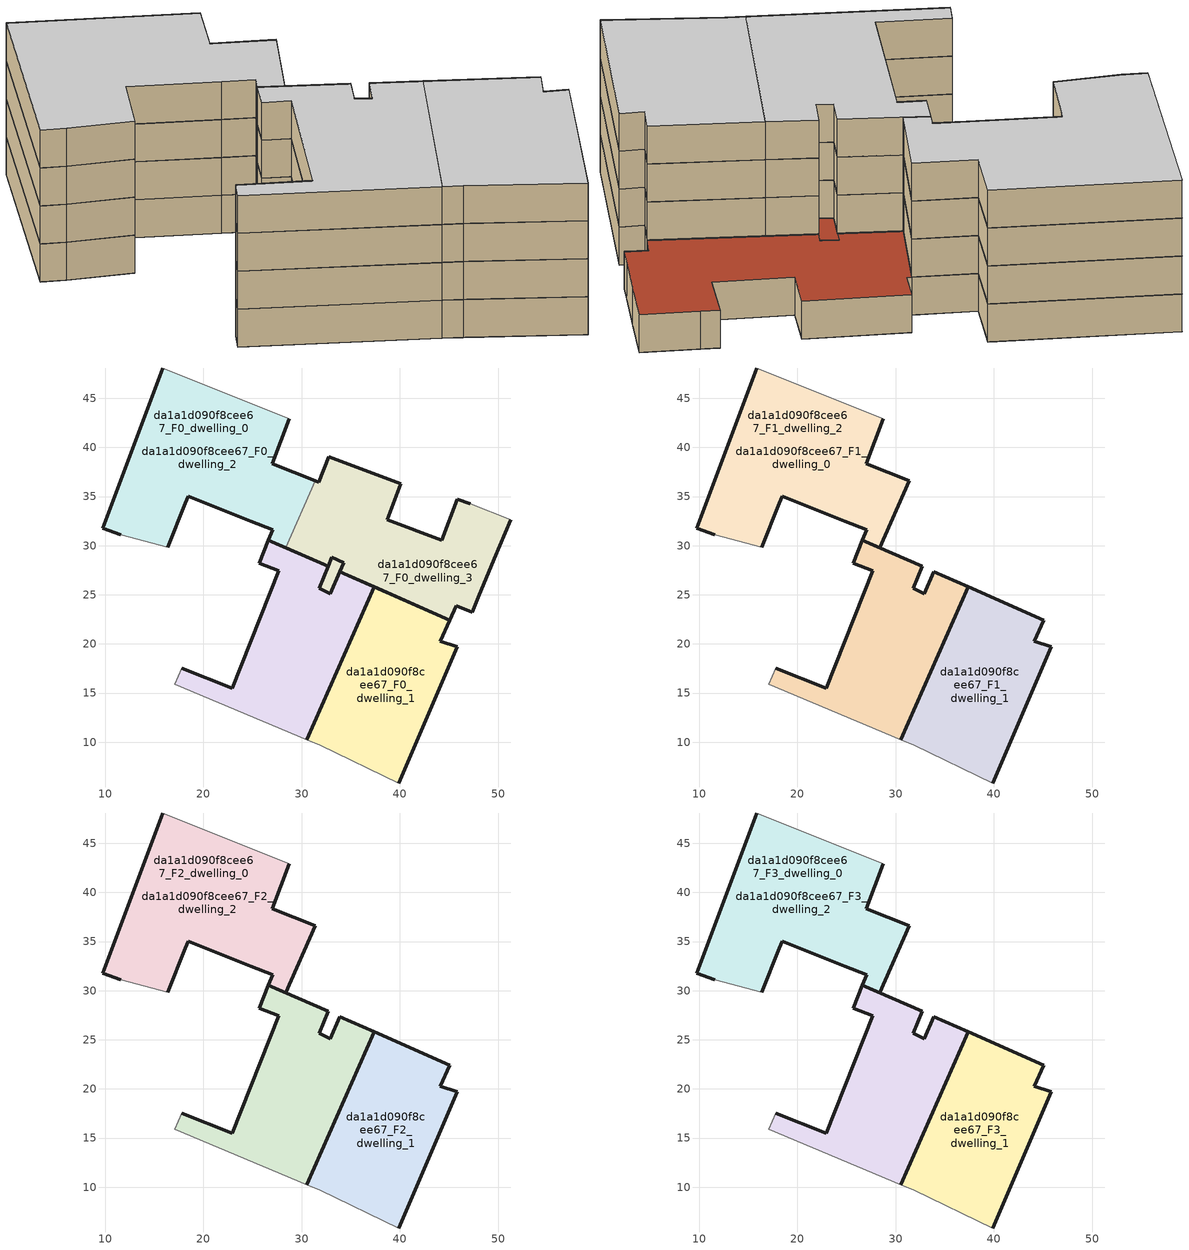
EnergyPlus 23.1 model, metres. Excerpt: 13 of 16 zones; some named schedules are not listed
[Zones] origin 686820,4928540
da1a1d090f8cee67_F0_dwelling_0
 floor ground (EU_floor_Construction): 28.38,29.78 31.39,36.59 26.98,38.31 28.71,42.94 15.85,48.08 9.77,31.79 11.57,31.12 16.35,29.84 18.13,34.31 18.43,35.04 24.8,32.49 27.03,31.6 26.61,30.57 z0; 30.51,10.27 37.38,25.81 33.89,27.35 32.89,25.08 31.76,25.66 32.68,27.89 28.38,29.78 26.61,30.57 25.68,28.2 27.64,27.43 22.93,15.49 17.81,17.51 17.09,15.91 z0; 32.89,25.08 33.89,27.35 34.29,28.25 33.07,28.84 32.68,27.89 31.76,25.66 z0; 47.34,23.23 47.96,24.73 49.59,28.64 51.26,32.66 47.16,34.24 45.85,34.74 44.28,30.56 38.72,32.66 40.09,36.28 32.73,39.05 31.75,36.45 31.39,36.59 28.38,29.78 32.68,27.89 33.07,28.84 34.29,28.25 33.89,27.35 45.04,22.42 45.72,23.9 z0
 wall outside (EU_wall_Construction): 17.81,17.51 22.93,15.49 27.64,27.43 25.68,28.2 26.61,30.57 32.68,27.89 31.77,25.66 32.89,25.08 33.89,27.35 37.38,25.81 30.51,10.27 z0:3
 wall adiabatic (EU_wall_Construction): 30.51,10.27 17.09,15.91 17.81,17.51 z0:3
 roof outside (EU_floor_Construction): 34.29,28.25 33.89,27.35 32.89,25.08 31.76,25.66 32.68,27.89 33.07,28.84 z3; 47.16,34.24 51.26,32.66 49.59,28.64 47.96,24.73 47.34,23.23 45.72,23.9 45.04,22.42 33.89,27.35 34.29,28.25 33.07,28.84 32.68,27.89 28.38,29.78 31.39,36.59 31.75,36.45 32.73,39.05 40.09,36.28 38.72,32.66 44.28,30.56 45.85,34.74 z3
da1a1d090f8cee67_F0_dwelling_1
 floor ground (EU_floor_Construction): 39.87,5.84 45.83,19.69 44.08,20.27 45.05,22.42 37.38,25.81 30.51,10.27 31.9,9.68 z0
 wall outside (EU_wall_Construction): 30.51,10.27 37.38,25.81 45.05,22.42 44.08,20.27 45.83,19.69 39.87,5.84 z0:3
 wall adiabatic (EU_wall_Construction): 39.87,5.84 31.9,9.68 30.51,10.27 z0:3
da1a1d090f8cee67_F0_dwelling_2
 floor ground (EU_floor_Construction): 28.38,29.78 31.39,36.59 26.98,38.31 28.71,42.94 15.85,48.08 9.77,31.79 11.57,31.12 16.35,29.84 18.13,34.31 18.43,35.04 24.8,32.49 27.03,31.6 26.61,30.57 z0; 30.51,10.27 37.38,25.81 33.89,27.35 32.89,25.08 31.76,25.66 32.68,27.89 28.38,29.78 26.61,30.57 25.68,28.2 27.64,27.43 22.93,15.49 17.81,17.51 17.09,15.91 z0
 wall outside (EU_wall_Construction): 28.71,42.94 26.98,38.31 31.39,36.59 / 28.38,29.78 26.61,30.57 27.03,31.6 24.8,32.49 18.43,35.04 18.14,34.31 16.35,29.84 / 11.57,31.12 9.77,31.79 15.85,48.08 z0:3
 wall adiabatic (EU_wall_Construction): 15.85,48.08 28.71,42.94 / 16.35,29.84 11.57,31.12 z0:3
 wall to da1a1d090f8cee67_F0_dwelling_3 (EU_wall_Construction): 31.39,36.59 28.38,29.78 z0:3
da1a1d090f8cee67_F0_dwelling_3
 floor ground (EU_floor_Construction): 30.51,10.27 37.38,25.81 33.89,27.35 32.89,25.08 31.76,25.66 32.68,27.89 28.38,29.78 26.61,30.57 25.68,28.2 27.64,27.43 22.93,15.49 17.81,17.51 17.09,15.91 z0; 47.34,23.23 47.96,24.73 49.59,28.64 51.26,32.66 47.16,34.24 45.85,34.74 44.28,30.56 38.72,32.66 40.09,36.28 32.73,39.05 31.75,36.45 31.39,36.59 28.38,29.78 32.68,27.89 33.07,28.84 34.29,28.25 33.89,27.35 45.04,22.42 45.72,23.9 z0; 32.89,25.08 33.89,27.35 34.29,28.25 33.07,28.84 32.68,27.89 31.76,25.66 z0
 wall outside (EU_wall_Construction): 51.26,32.66 49.59,28.64 47.96,24.73 47.34,23.23 45.72,23.9 45.05,22.42 33.89,27.35 34.29,28.25 33.07,28.84 32.68,27.89 28.38,29.78 / 31.39,36.59 31.75,36.45 32.73,39.05 40.09,36.28 38.72,32.66 44.28,30.56 45.85,34.74 47.16,34.24 z0:3
 wall adiabatic (EU_wall_Construction): 47.16,34.24 51.26,32.66 z0:3
 roof outside (EU_roof_Construction): 33.89,27.35 37.38,25.81 30.51,10.27 17.09,15.91 17.81,17.51 22.93,15.49 27.64,27.43 25.68,28.2 26.61,30.57 28.38,29.78 32.68,27.89 31.76,25.66 32.89,25.08 z3; 47.16,34.24 51.26,32.66 49.59,28.64 47.96,24.73 47.34,23.23 45.72,23.9 45.04,22.42 33.89,27.35 34.29,28.25 33.07,28.84 32.68,27.89 28.38,29.78 31.39,36.59 31.75,36.45 32.73,39.05 40.09,36.28 38.72,32.66 44.28,30.56 45.85,34.74 z3; 34.29,28.25 33.89,27.35 32.89,25.08 31.76,25.66 32.68,27.89 33.07,28.84 z3
da1a1d090f8cee67_F1_dwelling_0
 floor outside (EU_floor_Construction): 28.38,29.78 31.39,36.59 26.98,38.31 28.71,42.94 15.85,48.08 9.77,31.79 11.57,31.12 16.35,29.84 18.13,34.31 18.43,35.04 24.8,32.49 27.03,31.6 26.61,30.57 z3
 floor to da1a1d090f8cee67_F0_dwelling_0 (EU_floor_Construction): 30.51,10.27 37.38,25.81 33.89,27.35 32.89,25.08 31.76,25.66 32.68,27.89 28.38,29.78 26.61,30.57 25.68,28.2 27.64,27.43 22.93,15.49 17.81,17.51 17.09,15.91 z3
 wall outside (EU_wall_Construction): 17.81,17.51 22.93,15.49 27.64,27.43 25.68,28.2 26.61,30.57 32.68,27.89 31.77,25.66 32.89,25.08 33.89,27.35 37.38,25.81 30.51,10.27 z3:6
 wall adiabatic (EU_wall_Construction): 30.51,10.27 17.09,15.91 17.81,17.51 z3:6
da1a1d090f8cee67_F1_dwelling_1
 floor to da1a1d090f8cee67_F0_dwelling_1 (EU_floor_Construction): 39.87,5.84 45.83,19.69 44.08,20.27 45.04,22.42 37.38,25.81 30.51,10.27 31.9,9.68 z3
 wall outside (EU_wall_Construction): 30.51,10.27 37.38,25.81 45.05,22.42 44.08,20.27 45.83,19.69 39.87,5.84 z3:6
 wall adiabatic (EU_wall_Construction): 39.87,5.84 31.9,9.68 30.51,10.27 z3:6
da1a1d090f8cee67_F1_dwelling_2
 floor to da1a1d090f8cee67_F0_dwelling_2 (EU_floor_Construction): 28.71,42.94 26.98,38.31 31.39,36.59 28.38,29.78 26.61,30.57 27.03,31.6 24.8,32.49 18.43,35.04 18.13,34.31 16.35,29.84 11.57,31.12 9.77,31.79 15.85,48.08 z3; 33.89,27.35 37.38,25.81 30.51,10.27 17.09,15.91 17.81,17.51 22.93,15.49 27.64,27.43 25.68,28.2 26.61,30.57 28.38,29.78 32.68,27.89 31.76,25.66 32.89,25.08 z3
 wall outside (EU_wall_Construction): 28.71,42.94 26.98,38.31 31.39,36.59 28.38,29.78 26.61,30.57 27.03,31.6 24.8,32.49 18.43,35.04 18.14,34.31 16.35,29.84 / 11.57,31.12 9.77,31.79 15.85,48.08 z3:6
 wall adiabatic (EU_wall_Construction): 15.85,48.08 28.71,42.94 / 16.35,29.84 11.57,31.12 z3:6
da1a1d090f8cee67_F2_dwelling_0
 floor outside (EU_floor_Construction): 30.51,10.27 37.38,25.81 33.89,27.35 32.89,25.08 31.76,25.66 32.68,27.89 28.38,29.78 26.61,30.57 25.68,28.2 27.64,27.43 22.93,15.49 17.81,17.51 17.09,15.91 z6; 28.38,29.78 31.39,36.59 26.98,38.31 28.71,42.94 15.85,48.08 9.77,31.79 11.57,31.12 16.35,29.84 18.13,34.31 18.43,35.04 24.8,32.49 27.03,31.6 26.61,30.57 z6
 wall outside (EU_wall_Construction): 17.81,17.51 22.93,15.49 27.64,27.43 25.68,28.2 26.61,30.57 32.68,27.89 31.77,25.66 32.89,25.08 33.89,27.35 37.38,25.81 30.51,10.27 z6:9
 wall adiabatic (EU_wall_Construction): 30.51,10.27 17.09,15.91 17.81,17.51 z6:9
da1a1d090f8cee67_F2_dwelling_1
 floor to da1a1d090f8cee67_F1_dwelling_1 (EU_floor_Construction): 39.87,5.84 45.83,19.69 44.08,20.27 45.04,22.42 37.38,25.81 30.51,10.27 31.9,9.68 z6
 wall outside (EU_wall_Construction): 30.51,10.27 37.38,25.81 45.05,22.42 44.08,20.27 45.83,19.69 39.87,5.84 z6:9
 wall adiabatic (EU_wall_Construction): 39.87,5.84 31.9,9.68 30.51,10.27 z6:9
da1a1d090f8cee67_F2_dwelling_2
 floor to da1a1d090f8cee67_F1_dwelling_2 (EU_floor_Construction): 28.71,42.94 26.98,38.31 31.39,36.59 28.38,29.78 26.61,30.57 27.03,31.6 24.8,32.49 18.43,35.04 18.13,34.31 16.35,29.84 11.57,31.12 9.77,31.79 15.85,48.08 z6; 33.89,27.35 37.38,25.81 30.51,10.27 17.09,15.91 17.81,17.51 22.93,15.49 27.64,27.43 25.68,28.2 26.61,30.57 28.38,29.78 32.68,27.89 31.76,25.66 32.89,25.08 z6
 wall outside (EU_wall_Construction): 28.71,42.94 26.98,38.31 31.39,36.59 28.38,29.78 26.61,30.57 27.03,31.6 24.8,32.49 18.43,35.04 18.14,34.31 16.35,29.84 / 11.57,31.12 9.77,31.79 15.85,48.08 z6:9
 wall adiabatic (EU_wall_Construction): 15.85,48.08 28.71,42.94 / 16.35,29.84 11.57,31.12 z6:9
da1a1d090f8cee67_F3_dwelling_0
 floor outside (EU_floor_Construction): 30.51,10.27 37.38,25.81 33.89,27.35 32.89,25.08 31.76,25.66 32.68,27.89 28.38,29.78 26.61,30.57 25.68,28.2 27.64,27.43 22.93,15.49 17.81,17.51 17.09,15.91 z9; 28.38,29.78 31.39,36.59 26.98,38.31 28.71,42.94 15.85,48.08 9.77,31.79 11.57,31.12 16.35,29.84 18.13,34.31 18.43,35.04 24.8,32.49 27.03,31.6 26.61,30.57 z9
 wall outside (EU_wall_Construction): 17.81,17.51 22.93,15.49 27.64,27.43 25.68,28.2 26.61,30.57 32.68,27.89 31.77,25.66 32.89,25.08 33.89,27.35 37.38,25.81 30.51,10.27 z9:12
 wall adiabatic (EU_wall_Construction): 30.51,10.27 17.09,15.91 17.81,17.51 z9:12
 ceiling to da1a1d090f8cee67_F4_dwelling_2 (EU_floor_Construction): 33.89,27.35 37.38,25.81 30.51,10.27 17.09,15.91 17.81,17.51 22.93,15.49 27.64,27.43 25.68,28.2 26.61,30.57 28.38,29.78 32.68,27.89 31.76,25.66 32.89,25.08 z12; 28.71,42.94 26.98,38.31 31.39,36.59 28.38,29.78 26.61,30.57 27.03,31.6 24.8,32.49 18.43,35.04 18.13,34.31 16.35,29.84 11.57,31.12 9.77,31.79 15.85,48.08 z12
da1a1d090f8cee67_F3_dwelling_1
 floor to da1a1d090f8cee67_F2_dwelling_1 (EU_floor_Construction): 39.87,5.84 45.83,19.69 44.08,20.27 45.04,22.42 37.38,25.81 30.51,10.27 31.9,9.68 z9
 wall outside (EU_wall_Construction): 30.51,10.27 37.38,25.81 45.05,22.42 44.08,20.27 45.83,19.69 39.87,5.84 z9:12
 wall adiabatic (EU_wall_Construction): 39.87,5.84 31.9,9.68 30.51,10.27 z9:12
 ceiling to da1a1d090f8cee67_F4_dwelling_1 (EU_floor_Construction): 45.04,22.42 44.08,20.27 45.83,19.69 39.87,5.84 31.9,9.68 30.51,10.27 37.38,25.81 z12
da1a1d090f8cee67_F3_dwelling_2
 floor to da1a1d090f8cee67_F2_dwelling_2 (EU_floor_Construction): 28.71,42.94 26.98,38.31 31.39,36.59 28.38,29.78 26.61,30.57 27.03,31.6 24.8,32.49 18.43,35.04 18.13,34.31 16.35,29.84 11.57,31.12 9.77,31.79 15.85,48.08 z9; 33.89,27.35 37.38,25.81 30.51,10.27 17.09,15.91 17.81,17.51 22.93,15.49 27.64,27.43 25.68,28.2 26.61,30.57 28.38,29.78 32.68,27.89 31.76,25.66 32.89,25.08 z9
 wall outside (EU_wall_Construction): 28.71,42.94 26.98,38.31 31.39,36.59 28.38,29.78 26.61,30.57 27.03,31.6 24.8,32.49 18.43,35.04 18.14,34.31 16.35,29.84 / 11.57,31.12 9.77,31.79 15.85,48.08 z9:12
 wall adiabatic (EU_wall_Construction): 15.85,48.08 28.71,42.94 / 16.35,29.84 11.57,31.12 z9:12
 ceiling to da1a1d090f8cee67_F4_dwelling_2 (EU_floor_Construction): 33.89,27.35 37.38,25.81 30.51,10.27 17.09,15.91 17.81,17.51 22.93,15.49 27.64,27.43 25.68,28.2 26.61,30.57 28.38,29.78 32.68,27.89 31.76,25.66 32.89,25.08 z12; 28.71,42.94 26.98,38.31 31.39,36.59 28.38,29.78 26.61,30.57 27.03,31.6 24.8,32.49 18.43,35.04 18.13,34.31 16.35,29.84 11.57,31.12 9.77,31.79 15.85,48.08 z12
[Building]
EU S2 Campaign: North Axis=0; Terrain=City; Solar Distribution=FullExterior
[Site:Location]
Bologna: Latitude=44.5; Longitude=11.25; Time Zone=1; Elevation=37
[SizingPeriod:WeatherFileDays]
AnnualSizingPeriod: Begin Month=1; Begin Day of Month=1; End Month=12; End Day of Month=31; Day of Week for Start Day=Monday; Use Weather File Daylight Saving Period=No; Use Weather File Rain and Snow Indicators=No
[MATERIAL]
EU_InternalMass_Material: Roughness=MediumRough; Thickness=0.1; Conductivity=1; Density=1800; Specific Heat=900; Thermal Absorptance=0.9; Solar Absorptance=0.7; Visible Absorptance=0.7
[MATERIAL:NOMASS] Roughness=MediumRough; Thermal Absorptance=0.9; Solar Absorptance=0.7; Visible Absorptance=0.7
Name | Thermal Resistance
EU_wall_NoMass | 0.905828
EU_roof_NoMass | 0.37593
EU_floor_NoMass | 0.67114
[CONSTRUCTION]
EU_wall_Construction: EU_wall_NoMass
EU_roof_Construction: EU_roof_NoMass
EU_floor_Construction: EU_floor_NoMass
EU_InternalMass_Construction: EU_InternalMass_Material
[ZONE] Type=1; Multiplier=1; Ceiling Height=autocalculate; Floor Area=autocalculate; Part of Total Floor Area=Yes
Name | Volume
da1a1d090f8cee67_F0_dwelling_0 | 1775.4
da1a1d090f8cee67_F1_dwelling_0; da1a1d090f8cee67_F2_dwelling_0; da1a1d090f8cee67_F3_dwelling_0; da1a1d090f8cee67_F0_dwelling_2; da1a1d090f8cee67_F1_dwelling_2; da1a1d090f8cee67_F2_dwelling_2; da1a1d090f8cee67_F3_dwelling_2 | 1192.89
da1a1d090f8cee67_F0_dwelling_1 | 513.771
da1a1d090f8cee67_F1_dwelling_1; da1a1d090f8cee67_F2_dwelling_1; da1a1d090f8cee67_F3_dwelling_1 | 513.773
da1a1d090f8cee67_F0_dwelling_3 | 1096.3
[INTERNALMASS] Construction=EU_InternalMass_Construction
Name | Zone or ZoneList | Surface Area
da1a1d090f8cee67_F0_dwelling_0_EU_InternalMass | da1a1d090f8cee67_F0_dwelling_0 | 171.266
da1a1d090f8cee67_F0_dwelling_1_EU_InternalMass | da1a1d090f8cee67_F0_dwelling_1 | 171.257
da1a1d090f8cee67_F0_dwelling_2_EU_InternalMass | da1a1d090f8cee67_F0_dwelling_2 | 226.366
da1a1d090f8cee67_F0_dwelling_3_EU_InternalMass | da1a1d090f8cee67_F0_dwelling_3 | 189.644
da1a1d090f8cee67_F1_dwelling_0_EU_InternalMass | da1a1d090f8cee67_F1_dwelling_0 | 342.521
da1a1d090f8cee67_F1_dwelling_1_EU_InternalMass | da1a1d090f8cee67_F1_dwelling_1 | 226.366
da1a1d090f8cee67_F1_dwelling_2_EU_InternalMass | da1a1d090f8cee67_F1_dwelling_2 | 189.644
da1a1d090f8cee67_F2_dwelling_0_EU_InternalMass | da1a1d090f8cee67_F2_dwelling_0 | 342.521
da1a1d090f8cee67_F2_dwelling_1_EU_InternalMass | da1a1d090f8cee67_F2_dwelling_1 | 226.366
da1a1d090f8cee67_F2_dwelling_2_EU_InternalMass | da1a1d090f8cee67_F2_dwelling_2 | 189.644
da1a1d090f8cee67_F3_dwelling_0_EU_InternalMass | da1a1d090f8cee67_F3_dwelling_0 | 342.521
da1a1d090f8cee67_F3_dwelling_1_EU_InternalMass | da1a1d090f8cee67_F3_dwelling_1 | 226.366
da1a1d090f8cee67_F3_dwelling_2_EU_InternalMass | da1a1d090f8cee67_F3_dwelling_2 | 189.644
[OTHEREQUIPMENT] Fuel Type=Electricity; Design Level Calculation Method=Watts/Area; Power per Zone Floor Area=1; Fraction Latent=0; Fraction Radiant=0; Fraction Lost=0; Carbon Dioxide Generation Rate=0; EndUse Subcategory=EU_Step8_InternalGains
Name | Zone or ZoneList or Space or SpaceList | Schedule
EU_Step8_InternalGain_da1a1d090f8cee67_F0_dwelling_0_f000 | da1a1d090f8cee67_F0_dwelling_0 | EU_Step8_GainSchedule_da1a1d090f8cee67_F0_dwelling_0_f000
EU_Step8_InternalGain_da1a1d090f8cee67_F0_dwelling_1_f000 | da1a1d090f8cee67_F0_dwelling_1 | EU_Step8_GainSchedule_da1a1d090f8cee67_F0_dwelling_1_f000
EU_Step8_InternalGain_da1a1d090f8cee67_F0_dwelling_2_f000 | da1a1d090f8cee67_F0_dwelling_2 | EU_Step8_GainSchedule_da1a1d090f8cee67_F0_dwelling_2_f000
EU_Step8_InternalGain_da1a1d090f8cee67_F0_dwelling_3_f000 | da1a1d090f8cee67_F0_dwelling_3 | EU_Step8_GainSchedule_da1a1d090f8cee67_F0_dwelling_3_f000
EU_Step8_InternalGain_da1a1d090f8cee67_F1_dwelling_0_f000 | da1a1d090f8cee67_F1_dwelling_0 | EU_Step8_GainSchedule_da1a1d090f8cee67_F1_dwelling_0_f000
EU_Step8_InternalGain_da1a1d090f8cee67_F1_dwelling_1_f000 | da1a1d090f8cee67_F1_dwelling_1 | EU_Step8_GainSchedule_da1a1d090f8cee67_F1_dwelling_1_f000
EU_Step8_InternalGain_da1a1d090f8cee67_F1_dwelling_2_f000 | da1a1d090f8cee67_F1_dwelling_2 | EU_Step8_GainSchedule_da1a1d090f8cee67_F1_dwelling_2_f000
EU_Step8_InternalGain_da1a1d090f8cee67_F2_dwelling_0_f000 | da1a1d090f8cee67_F2_dwelling_0 | EU_Step8_GainSchedule_da1a1d090f8cee67_F2_dwelling_0_f000
EU_Step8_InternalGain_da1a1d090f8cee67_F2_dwelling_1_f000 | da1a1d090f8cee67_F2_dwelling_1 | EU_Step8_GainSchedule_da1a1d090f8cee67_F2_dwelling_1_f000
EU_Step8_InternalGain_da1a1d090f8cee67_F2_dwelling_2_f000 | da1a1d090f8cee67_F2_dwelling_2 | EU_Step8_GainSchedule_da1a1d090f8cee67_F2_dwelling_2_f000
EU_Step8_InternalGain_da1a1d090f8cee67_F3_dwelling_0_f000 | da1a1d090f8cee67_F3_dwelling_0 | EU_Step8_GainSchedule_da1a1d090f8cee67_F3_dwelling_0_f000
EU_Step8_InternalGain_da1a1d090f8cee67_F3_dwelling_1_f000 | da1a1d090f8cee67_F3_dwelling_1 | EU_Step8_GainSchedule_da1a1d090f8cee67_F3_dwelling_1_f000
EU_Step8_InternalGain_da1a1d090f8cee67_F3_dwelling_2_f000 | da1a1d090f8cee67_F3_dwelling_2 | EU_Step8_GainSchedule_da1a1d090f8cee67_F3_dwelling_2_f000
[ZONEVENTILATION:DESIGNFLOWRATE] Schedule=EU_AlwaysOn; Design Flow Rate Calculation Method=AirChanges/Hour; Air Changes per Hour=0.73129; Ventilation Type=Natural; Fan Pressure Rise=0; Fan Total Efficiency=1; Constant Term Coefficient=1; Temperature Term Coefficient=0; Velocity Term Coefficient=0; Velocity Squared Term Coefficient=0; Minimum Indoor Temperature=-100; Maximum Indoor Temperature=100; Delta Temperature=-100; Minimum Outdoor Temperature=-100; Maximum Outdoor Temperature=100; Maximum Wind Speed=40
Name | Zone or ZoneList or Space or SpaceList
EU_ConstantAir_da1a1d090f8cee67_F0_dwelling_0 | da1a1d090f8cee67_F0_dwelling_0
EU_ConstantAir_da1a1d090f8cee67_F0_dwelling_1 | da1a1d090f8cee67_F0_dwelling_1
EU_ConstantAir_da1a1d090f8cee67_F0_dwelling_2 | da1a1d090f8cee67_F0_dwelling_2
EU_ConstantAir_da1a1d090f8cee67_F0_dwelling_3 | da1a1d090f8cee67_F0_dwelling_3
EU_ConstantAir_da1a1d090f8cee67_F1_dwelling_0 | da1a1d090f8cee67_F1_dwelling_0
EU_ConstantAir_da1a1d090f8cee67_F1_dwelling_1 | da1a1d090f8cee67_F1_dwelling_1
EU_ConstantAir_da1a1d090f8cee67_F1_dwelling_2 | da1a1d090f8cee67_F1_dwelling_2
EU_ConstantAir_da1a1d090f8cee67_F2_dwelling_0 | da1a1d090f8cee67_F2_dwelling_0
EU_ConstantAir_da1a1d090f8cee67_F2_dwelling_1 | da1a1d090f8cee67_F2_dwelling_1
EU_ConstantAir_da1a1d090f8cee67_F2_dwelling_2 | da1a1d090f8cee67_F2_dwelling_2
EU_ConstantAir_da1a1d090f8cee67_F3_dwelling_0 | da1a1d090f8cee67_F3_dwelling_0
EU_ConstantAir_da1a1d090f8cee67_F3_dwelling_1 | da1a1d090f8cee67_F3_dwelling_1
EU_ConstantAir_da1a1d090f8cee67_F3_dwelling_2 | da1a1d090f8cee67_F3_dwelling_2
[HVACTEMPLATE:THERMOSTAT] Constant Heating Setpoint=20; Constant Cooling Setpoint=50
EU_HeatOnly_da1a1d090f8cee67_F0_dwelling_0; EU_HeatOnly_da1a1d090f8cee67_F0_dwelling_1; EU_HeatOnly_da1a1d090f8cee67_F0_dwelling_2; EU_HeatOnly_da1a1d090f8cee67_F0_dwelling_3; EU_HeatOnly_da1a1d090f8cee67_F1_dwelling_0; EU_HeatOnly_da1a1d090f8cee67_F1_dwelling_1; EU_HeatOnly_da1a1d090f8cee67_F1_dwelling_2; EU_HeatOnly_da1a1d090f8cee67_F2_dwelling_0; EU_HeatOnly_da1a1d090f8cee67_F2_dwelling_1; EU_HeatOnly_da1a1d090f8cee67_F2_dwelling_2
